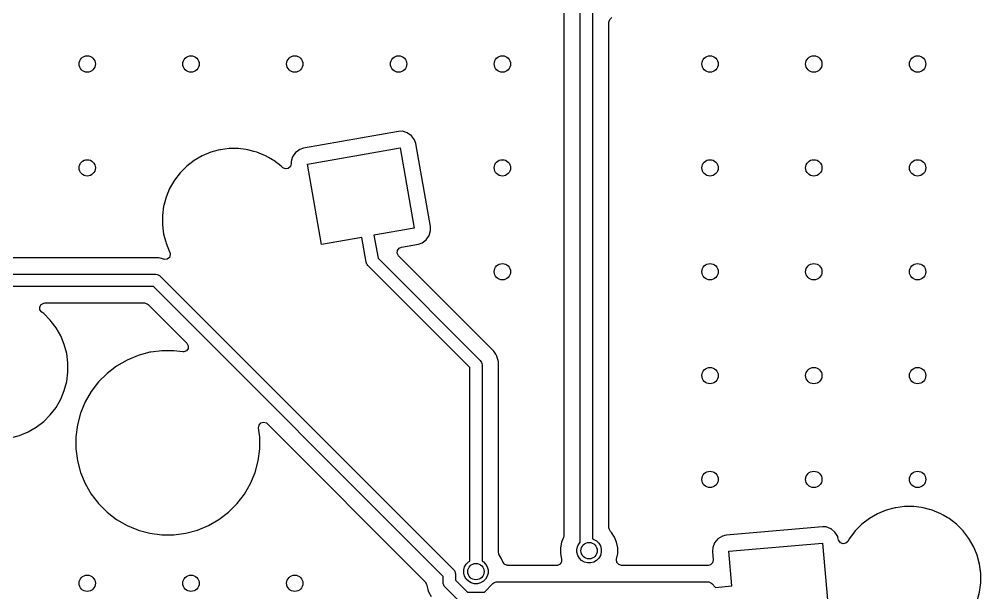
# Model space of a CAD drawing. Extents: x 2.6 to 14.2, y -9.4 to -3.8.
# Drawn here: x 11.118 to 12.044, y -6.04 to -5.487 of the extents above; entities that cross this region are included whole.
import ezdxf

# ---------------------------------------------------------------- set-up
doc = ezdxf.new("R2010")
doc.units = 0
doc.header["$MEASUREMENT"] = 0
doc.layers.add('BLACK', color=7, linetype='CONTINUOUS')

msp = doc.modelspace()

# ---------------------------------------------------------------- linework, layer by layer
at = {"layer": 'BLACK', "linetype": 'CONTINUOUS'}
for p, q in [((11.65823, -5.99109), (11.65823, -5.44196)), ((11.67004, -5.44196), (11.67004, -5.98789)), ((11.64246, -5.47954), (11.64246, -5.98473)), ((11.68581, -5.49028), (11.68659, -5.48765)), ((11.68581, -5.97717), (11.68581, -5.49028)), ((11.68659, -5.48765), (11.68866, -5.48584)), ((11.48309, -5.59538), (11.39147, -5.61153)), ((11.48683, -5.59531), (11.48309, -5.59538)), ((11.48309, -5.59538), (11.48309, -5.59538)), ((11.4916, -5.59677), (11.48683, -5.59531)), ((11.4957, -5.59964), (11.4916, -5.59677)), ((11.4916, -5.59677), (11.4916, -5.59677)), ((11.4987, -5.60363), (11.4957, -5.59964)), ((11.4957, -5.59964), (11.4957, -5.59964)), ((11.49992, -5.60716), (11.4987, -5.60363)), ((11.31114, -5.61317), (11.30926, -5.61367)), ((11.31157, -5.61311), (11.31114, -5.61317)), ((11.32009, -5.61199), (11.31157, -5.61311)), ((11.32913, -5.61199), (11.32009, -5.61199)), ((11.32009, -5.61199), (11.32009, -5.61199)), ((11.33613, -5.61291), (11.32913, -5.61199)), ((11.32913, -5.61199), (11.32913, -5.61199)), ((11.33808, -5.61317), (11.33613, -5.61291)), ((11.3437, -5.61468), (11.33808, -5.61317)), ((11.38794, -5.61275), (11.38538, -5.61468)), ((11.39147, -5.61153), (11.38794, -5.61275)), ((11.39147, -5.61153), (11.39147, -5.61153)), ((11.39543, -5.62685), (11.48461, -5.61112)), ((11.48461, -5.61112), (11.49828, -5.68867)), ((11.51402, -5.68715), (11.49992, -5.60716)), ((11.29406, -5.61897), (11.28624, -5.62348)), ((11.30241, -5.61551), (11.29406, -5.61897)), ((11.29406, -5.61897), (11.29406, -5.61897)), ((11.30926, -5.61367), (11.30241, -5.61551)), ((11.34681, -5.61551), (11.3437, -5.61468)), ((11.35516, -5.61897), (11.34681, -5.61551)), ((11.35793, -5.62057), (11.35516, -5.61897)), ((11.35516, -5.61897), (11.35516, -5.61897)), ((11.36184, -5.62282), (11.35793, -5.62057)), ((11.38108, -5.61985), (11.3801, -5.62307)), ((11.38395, -5.61576), (11.38108, -5.61985)), ((11.38538, -5.61468), (11.38395, -5.61576)), ((11.27907, -5.62898), (11.27268, -5.63537)), ((11.28624, -5.62348), (11.27907, -5.62898)), ((11.36298, -5.62348), (11.36184, -5.62282)), ((11.37015, -5.62898), (11.36298, -5.62348)), ((11.37132, -5.63016), (11.37015, -5.62898)), ((11.37015, -5.62898), (11.37015, -5.62898)), ((11.37164, -5.63045), (11.37132, -5.63016)), ((11.37417, -5.63155), (11.37164, -5.63045)), ((11.37688, -5.63111), (11.37417, -5.63155)), ((11.37893, -5.62928), (11.37688, -5.63111)), ((11.37966, -5.62662), (11.37893, -5.62928)), ((11.3801, -5.62307), (11.37962, -5.62462)), ((11.37962, -5.62462), (11.37962, -5.62462)), ((11.37962, -5.62462), (11.37966, -5.62662)), ((11.4091, -5.70439), (11.39543, -5.62685)), ((11.27268, -5.63537), (11.26718, -5.64254)), ((11.26267, -5.65036), (11.25921, -5.65871)), ((11.26718, -5.64254), (11.26267, -5.65036)), ((11.26267, -5.65036), (11.26267, -5.65036)), ((11.25921, -5.65871), (11.25803, -5.66312)), ((11.25687, -5.66744), (11.25569, -5.67639)), ((11.25701, -5.66692), (11.25687, -5.66744)), ((11.25687, -5.66744), (11.25687, -5.66744)), ((11.25803, -5.66312), (11.25701, -5.66692)), ((11.25569, -5.67639), (11.25569, -5.68543)), ((11.25569, -5.68543), (11.25648, -5.69144)), ((11.51409, -5.69089), (11.51402, -5.68715)), ((11.25648, -5.69144), (11.25687, -5.69438)), ((11.25687, -5.69438), (11.25886, -5.70181)), ((11.49828, -5.68867), (11.4595, -5.6955)), ((11.4595, -5.6955), (11.46339, -5.71757)), ((11.50976, -5.69976), (11.51263, -5.69566)), ((11.51263, -5.69566), (11.51409, -5.69089)), ((11.25886, -5.70181), (11.25921, -5.70311)), ((11.25921, -5.70311), (11.26267, -5.71146)), ((11.44787, -5.69755), (11.4091, -5.70439)), ((11.45209, -5.72145), (11.44787, -5.69755)), ((11.48586, -5.70687), (11.50224, -5.70398)), ((11.50224, -5.70398), (11.50577, -5.70276)), ((11.50577, -5.70276), (11.50976, -5.69976)), ((11.26331, -5.71412), (11.26241, -5.71672)), ((11.26267, -5.71146), (11.26274, -5.7116)), ((11.26274, -5.7116), (11.2627, -5.71162)), ((11.2627, -5.71162), (11.26331, -5.71412)), ((11.48194, -5.71271), (11.48213, -5.70997)), ((11.48325, -5.71513), (11.48194, -5.71271)), ((11.48213, -5.70997), (11.48378, -5.70777)), ((11.57503, -5.8069), (11.48325, -5.71513)), ((11.48378, -5.70777), (11.48586, -5.70687)), ((11.2523, -5.7173), (11.05943, -5.7173)), ((11.25348, -5.71761), (11.2523, -5.7173)), ((11.25717, -5.7186), (11.25348, -5.71761)), ((11.25751, -5.71868), (11.25717, -5.7186)), ((11.26024, -5.71842), (11.25751, -5.71868)), ((11.26241, -5.71672), (11.26024, -5.71842)), ((11.45211, -5.72154), (11.45209, -5.72145)), ((11.45211, -5.72158), (11.45211, -5.72154)), ((11.45215, -5.72167), (11.45211, -5.72158)), ((11.4524, -5.72257), (11.45215, -5.72167)), ((11.45274, -5.72311), (11.4524, -5.72257)), ((11.45299, -5.72371), (11.45274, -5.72311)), ((11.45301, -5.72373), (11.45299, -5.72371)), ((11.45357, -5.72441), (11.45301, -5.72373)), ((11.45364, -5.72451), (11.45357, -5.72441)), ((11.45368, -5.72454), (11.45364, -5.72451)), ((11.45373, -5.7246), (11.45368, -5.72454)), ((11.46339, -5.71757), (11.56186, -5.81603)), ((11.06229, -5.73306), (11.24945, -5.73306)), ((11.24945, -5.73306), (11.2506, -5.73318)), ((11.2506, -5.73318), (11.25148, -5.73354)), ((11.25148, -5.73354), (11.25273, -5.73406)), ((11.55178, -5.82265), (11.45373, -5.7246)), ((11.25273, -5.73406), (11.25362, -5.73479)), ((11.25362, -5.73479), (11.5362, -6.01737)), ((11.247, -5.74487), (11.06473, -5.74487)), ((11.52612, -6.02399), (11.247, -5.74487)), ((11.13894, -5.76203), (11.14137, -5.76074)), ((11.14137, -5.76074), (11.14235, -5.76064)), ((11.14235, -5.76064), (11.23845, -5.76064)), ((11.23845, -5.76064), (11.24109, -5.76142)), ((11.24109, -5.76142), (11.2419, -5.76207)), ((11.1376, -5.76443), (11.13894, -5.76203)), ((11.13776, -5.76718), (11.1376, -5.76443)), ((11.13938, -5.7694), (11.13776, -5.76718)), ((11.14131, -5.77088), (11.13938, -5.7694)), ((11.1477, -5.77726), (11.14131, -5.77088)), ((11.14131, -5.77088), (11.14131, -5.77088)), ((11.2419, -5.76207), (11.2793, -5.79947)), ((11.14865, -5.7785), (11.1477, -5.77726)), ((11.1477, -5.77726), (11.1477, -5.77726)), ((11.1477, -5.77726), (11.1477, -5.77726)), ((11.1532, -5.78443), (11.14865, -5.7785)), ((11.15771, -5.79226), (11.1532, -5.78443)), ((11.1532, -5.78443), (11.1532, -5.78443)), ((11.1532, -5.78443), (11.1532, -5.78443)), ((11.15771, -5.79226), (11.15771, -5.79226)), ((11.1584, -5.79392), (11.15772, -5.79226)), ((11.15772, -5.79226), (11.15771, -5.79226)), ((11.16117, -5.8006), (11.1584, -5.79392)), ((11.16351, -5.80933), (11.16117, -5.8006)), ((11.25505, -5.80663), (11.24448, -5.80802)), ((11.26667, -5.80663), (11.25505, -5.80663)), ((11.25505, -5.80663), (11.25505, -5.80663)), ((11.27521, -5.80776), (11.26667, -5.80663)), ((11.26667, -5.80663), (11.26667, -5.80663)), ((11.26667, -5.80663), (11.26667, -5.80663)), ((11.27619, -5.80779), (11.27521, -5.80776)), ((11.27877, -5.80683), (11.27619, -5.80779)), ((11.28042, -5.80462), (11.27877, -5.80683)), ((11.2793, -5.79947), (11.28061, -5.80188)), ((11.28061, -5.80188), (11.28042, -5.80462)), ((11.57678, -5.80993), (11.57503, -5.8069)), ((11.16469, -5.81829), (11.16351, -5.80933)), ((11.22159, -5.8156), (11.21153, -5.82141)), ((11.23232, -5.81116), (11.22159, -5.8156)), ((11.22159, -5.8156), (11.22159, -5.8156)), ((11.2332, -5.81092), (11.23232, -5.81116)), ((11.23232, -5.81116), (11.23232, -5.81116)), ((11.24354, -5.80815), (11.2332, -5.81092)), ((11.24448, -5.80802), (11.24354, -5.80815)), ((11.56186, -5.81603), (11.5626, -5.81693)), ((11.5626, -5.81693), (11.56299, -5.81787)), ((11.57788, -5.81184), (11.57678, -5.80993)), ((11.57936, -5.81736), (11.57788, -5.81184)), ((11.16469, -5.82732), (11.16469, -5.81829)), ((11.21153, -5.82141), (11.20231, -5.82848)), ((11.55178, -6.00917), (11.55178, -5.82265)), ((11.56299, -5.81787), (11.56348, -5.81906)), ((11.56348, -5.81906), (11.56359, -5.82021)), ((11.56359, -5.82021), (11.56359, -6.00917)), ((11.57936, -6.00059), (11.57936, -5.81736)), ((11.57936, -5.81736), (11.57936, -5.81736)), ((11.16351, -5.83628), (11.16469, -5.82732)), ((11.20231, -5.82848), (11.1941, -5.83669)), ((11.20231, -5.82848), (11.20231, -5.82848)), ((11.16117, -5.845), (11.16351, -5.83628)), ((11.1941, -5.83669), (11.18703, -5.84591)), ((11.1941, -5.83669), (11.1941, -5.83669)), ((11.1532, -5.86117), (11.15771, -5.85335)), ((11.15771, -5.85335), (11.16117, -5.845)), ((11.18703, -5.84591), (11.18122, -5.85596)), ((11.1477, -5.86834), (11.1532, -5.86117)), ((11.18122, -5.85596), (11.17678, -5.86669)), ((11.18122, -5.85596), (11.18122, -5.85596)), ((11.14131, -5.87473), (11.1477, -5.86834)), ((11.1477, -5.86834), (11.1477, -5.86834)), ((11.1477, -5.86834), (11.1477, -5.86834)), ((11.17678, -5.86669), (11.17378, -5.87788)), ((11.17678, -5.86669), (11.17678, -5.86669)), ((11.12632, -5.88475), (11.13414, -5.88023)), ((11.13414, -5.88023), (11.14131, -5.87473)), ((11.14131, -5.87473), (11.14131, -5.87473)), ((11.14131, -5.87473), (11.14131, -5.87473)), ((11.17377, -5.87791), (11.17226, -5.88943)), ((11.17378, -5.87788), (11.17377, -5.87791)), ((11.17377, -5.87791), (11.17377, -5.87791)), ((11.34834, -5.88089), (11.34876, -5.87817)), ((11.3492, -5.88744), (11.34834, -5.88089)), ((11.34876, -5.87817), (11.35059, -5.87611)), ((11.35059, -5.87611), (11.35323, -5.87537)), ((11.35323, -5.87537), (11.35586, -5.87618)), ((11.35586, -5.87618), (11.35663, -5.8768)), ((11.35663, -5.8768), (11.50892, -6.02909)), ((11.10925, -5.89054), (11.11797, -5.8882)), ((11.11797, -5.8882), (11.12632, -5.88475)), ((11.17226, -5.88943), (11.17226, -5.90104)), ((11.34946, -5.88942), (11.3492, -5.88744)), ((11.34946, -5.88943), (11.34946, -5.88942)), ((11.34946, -5.90104), (11.34946, -5.88943)), ((11.17226, -5.90104), (11.17344, -5.91005)), ((11.34794, -5.91256), (11.34946, -5.90104)), ((11.17344, -5.91005), (11.17377, -5.91256)), ((11.17377, -5.91256), (11.17644, -5.92252)), ((11.34494, -5.92378), (11.34794, -5.91256)), ((11.17644, -5.92252), (11.17678, -5.92378)), ((11.17678, -5.92378), (11.17678, -5.92378)), ((11.17678, -5.92378), (11.18122, -5.93451)), ((11.34049, -5.93451), (11.34494, -5.92378)), ((11.18122, -5.93451), (11.18122, -5.93451)), ((11.18122, -5.93451), (11.18703, -5.94457)), ((11.33469, -5.94457), (11.34049, -5.93451)), ((11.18703, -5.94457), (11.1941, -5.95378)), ((11.32762, -5.95378), (11.33469, -5.94457)), ((11.1941, -5.95378), (11.1941, -5.95378)), ((11.1941, -5.95378), (11.20231, -5.96199)), ((11.3194, -5.96199), (11.32762, -5.95378)), ((11.20231, -5.96199), (11.20231, -5.96199)), ((11.20231, -5.96199), (11.21153, -5.96906)), ((11.31019, -5.96906), (11.3194, -5.96199)), ((11.9446, -5.96368), (11.93677, -5.9682)), ((11.95294, -5.96023), (11.9446, -5.96368)), ((11.9446, -5.96368), (11.9446, -5.96368)), ((11.96033, -5.95825), (11.95294, -5.96023)), ((11.96167, -5.95789), (11.96033, -5.95825)), ((11.9621, -5.95783), (11.96167, -5.95789)), ((11.97063, -5.95671), (11.9621, -5.95783)), ((11.97966, -5.95671), (11.97063, -5.95671)), ((11.97063, -5.95671), (11.97063, -5.95671)), ((11.98688, -5.95766), (11.97966, -5.95671)), ((11.97966, -5.95671), (11.97966, -5.95671)), ((11.98862, -5.95789), (11.98688, -5.95766)), ((11.99473, -5.95953), (11.98862, -5.95789)), ((11.99734, -5.96023), (11.99473, -5.95953)), ((12.00569, -5.96368), (11.99734, -5.96023)), ((12.00792, -5.96497), (12.00569, -5.96368)), ((12.00569, -5.96368), (12.00569, -5.96368)), ((12.01176, -5.96719), (12.00792, -5.96497)), ((11.21153, -5.96906), (11.22159, -5.97487)), ((11.30013, -5.97487), (11.31019, -5.96906)), ((11.9296, -5.9737), (11.92322, -5.98009)), ((11.93677, -5.9682), (11.9296, -5.9737)), ((12.01351, -5.9682), (12.01176, -5.96719)), ((12.02068, -5.9737), (12.01351, -5.9682)), ((12.02707, -5.98009), (12.02068, -5.9737)), ((12.02068, -5.9737), (12.02068, -5.9737)), ((11.22159, -5.97487), (11.22159, -5.97487)), ((11.22159, -5.97487), (11.22159, -5.97487)), ((11.22159, -5.97487), (11.22776, -5.97743)), ((11.22776, -5.97743), (11.23201, -5.97919)), ((11.23201, -5.97919), (11.23232, -5.97932)), ((11.23232, -5.97932), (11.24354, -5.98232)), ((11.24354, -5.98232), (11.25505, -5.98384)), ((11.25505, -5.98384), (11.25505, -5.98384)), ((11.25505, -5.98384), (11.26667, -5.98384)), ((11.26667, -5.98384), (11.27818, -5.98232)), ((11.26667, -5.98384), (11.26667, -5.98384)), ((11.27818, -5.98232), (11.2894, -5.97932)), ((11.2894, -5.97932), (11.30013, -5.97487)), ((11.68592, -5.97821), (11.68581, -5.97717)), ((11.68724, -5.98062), (11.68592, -5.97821)), ((11.68817, -5.98155), (11.68724, -5.98062)), ((11.69119, -5.98607), (11.68817, -5.98155)), ((11.68817, -5.98155), (11.68817, -5.98155)), ((11.89143, -5.97602), (11.79875, -5.98413)), ((11.89516, -5.97628), (11.89143, -5.97602)), ((11.89957, -5.97807), (11.89516, -5.97628)), ((11.89516, -5.97628), (11.89516, -5.97628)), ((11.89979, -5.97815), (11.89957, -5.97807)), ((11.90361, -5.98136), (11.89979, -5.97815)), ((11.90501, -5.98359), (11.90361, -5.98136)), ((11.90625, -5.98559), (11.90501, -5.98359)), ((11.92322, -5.98009), (11.91772, -5.98726)), ((12.0277, -5.98091), (12.02707, -5.98009)), ((12.02707, -5.98009), (12.02707, -5.98009)), ((12.02707, -5.98009), (12.02707, -5.98009)), ((12.03257, -5.98726), (12.0277, -5.98091)), ((11.64023, -5.99109), (11.63917, -5.99642)), ((11.64209, -5.9866), (11.64023, -5.99109)), ((11.64023, -5.99109), (11.64023, -5.99109)), ((11.64246, -5.98473), (11.64209, -5.9866)), ((11.65584, -5.99461), (11.65738, -5.99194)), ((11.65738, -5.99194), (11.65823, -5.99109)), ((11.67004, -5.98789), (11.67127, -5.98822)), ((11.67127, -5.98822), (11.67394, -5.98976)), ((11.67394, -5.98976), (11.67612, -5.99194)), ((11.67612, -5.99194), (11.67766, -5.99461)), ((11.69327, -5.99109), (11.69119, -5.98607)), ((11.69119, -5.98607), (11.69119, -5.98607)), ((11.69433, -5.99642), (11.69327, -5.99109)), ((11.69327, -5.99109), (11.69327, -5.99109)), ((11.69327, -5.99109), (11.69327, -5.99109)), ((11.69327, -5.99109), (11.69327, -5.99109)), ((11.78767, -5.99151), (11.7858, -5.99614)), ((11.79088, -5.98768), (11.78767, -5.99151)), ((11.79512, -5.98503), (11.79088, -5.98768)), ((11.79875, -5.98413), (11.79512, -5.98503)), ((11.79512, -5.98503), (11.79512, -5.98503)), ((11.80136, -5.99973), (11.89156, -5.99184)), ((11.89156, -5.99184), (11.89843, -6.07028)), ((11.90626, -5.9856), (11.90625, -5.98559)), ((11.90644, -5.98634), (11.90626, -5.9856)), ((11.90708, -5.98889), (11.90644, -5.98634)), ((11.9072, -5.98931), (11.90708, -5.98889)), ((11.9088, -5.99155), (11.9072, -5.98931)), ((11.91135, -5.99257), (11.9088, -5.99155)), ((11.91405, -5.99205), (11.91135, -5.99257)), ((11.91605, -5.99015), (11.91405, -5.99205)), ((11.91772, -5.98726), (11.91605, -5.99015)), ((12.03709, -5.99508), (12.03257, -5.98726)), ((12.03257, -5.98726), (12.03257, -5.98726)), ((12.03257, -5.98726), (12.03257, -5.98726)), ((11.57936, -6.00068), (11.57936, -6.00059)), ((11.57969, -6.00175), (11.57936, -6.00068)), ((11.57991, -6.00285), (11.57969, -6.00175)), ((11.63917, -5.99642), (11.63917, -5.99642)), ((11.63917, -5.99642), (11.63917, -6.00185)), ((11.63917, -6.00185), (11.63917, -6.00185)), ((11.63917, -6.00185), (11.63917, -6.00185)), ((11.63917, -6.00185), (11.64028, -6.00741)), ((11.65504, -5.99759), (11.65584, -5.99461)), ((11.65504, -6.00068), (11.65504, -5.99759)), ((11.65584, -6.00365), (11.65504, -6.00068)), ((11.67766, -5.99461), (11.67846, -5.99759)), ((11.67846, -6.00068), (11.67766, -6.00365)), ((11.67846, -5.99759), (11.67846, -6.00068)), ((11.69322, -6.00741), (11.69433, -6.00185)), ((11.69433, -6.00185), (11.69433, -5.99642)), ((11.7858, -5.99614), (11.78554, -5.99987)), ((11.78554, -5.99987), (11.78626, -6.00802)), ((11.80427, -6.03307), (11.80136, -5.99973)), ((12.03826, -5.99793), (12.03709, -5.99508)), ((12.03709, -5.99508), (12.03709, -5.99508)), ((12.03709, -5.99508), (12.03709, -5.99508)), ((12.04054, -6.00343), (12.03826, -5.99793)), ((11.54831, -6.01209), (11.55049, -6.00991)), ((11.55049, -6.00991), (11.55178, -6.00917)), ((11.56359, -6.00917), (11.56488, -6.00991)), ((11.56488, -6.00991), (11.56706, -6.01209)), ((11.58003, -6.00309), (11.57991, -6.00285)), ((11.58212, -6.00622), (11.58003, -6.00309)), ((11.58391, -6.01051), (11.58212, -6.00622)), ((11.584, -6.01071), (11.58391, -6.01051)), ((11.58426, -6.01099), (11.584, -6.01071)), ((11.58482, -6.01183), (11.58426, -6.01099)), ((11.64021, -6.00978), (11.63875, -6.01211)), ((11.64028, -6.00741), (11.64019, -6.00743)), ((11.64019, -6.00743), (11.64021, -6.00978)), ((11.65738, -6.00632), (11.65584, -6.00365)), ((11.65956, -6.0085), (11.65738, -6.00632)), ((11.66223, -6.01005), (11.65956, -6.0085)), ((11.66521, -6.01084), (11.66223, -6.01005)), ((11.66829, -6.01084), (11.66521, -6.01084)), ((11.67127, -6.01005), (11.66829, -6.01084)), ((11.67394, -6.0085), (11.67127, -6.01005)), ((11.67612, -6.00632), (11.67394, -6.0085)), ((11.67766, -6.00365), (11.67612, -6.00632)), ((11.69315, -6.00775), (11.69323, -6.00741)), ((11.69355, -6.01048), (11.69315, -6.00775)), ((11.69323, -6.00741), (11.69322, -6.00741)), ((11.69535, -6.01256), (11.69355, -6.01048)), ((11.78571, -6.01072), (11.7838, -6.0127)), ((11.78626, -6.00802), (11.78571, -6.01072)), ((12.04288, -6.01215), (12.04054, -6.00343)), ((11.5362, -6.01737), (11.53694, -6.01827)), ((11.53694, -6.01827), (11.53734, -6.01923)), ((11.53734, -6.01923), (11.53782, -6.0204)), ((11.53782, -6.0204), (11.53793, -6.02155)), ((11.54598, -6.01774), (11.54677, -6.01476)), ((11.54598, -6.02082), (11.54598, -6.01774)), ((11.54677, -6.0238), (11.54598, -6.02082)), ((11.54677, -6.01476), (11.54831, -6.01209)), ((11.56706, -6.01209), (11.5686, -6.01476)), ((11.5686, -6.01476), (11.5694, -6.01774)), ((11.5694, -6.02082), (11.5686, -6.0238)), ((11.5694, -6.01774), (11.5694, -6.02082)), ((11.58527, -6.0121), (11.58482, -6.01183)), ((11.58569, -6.01256), (11.58527, -6.0121)), ((11.58649, -6.01279), (11.58569, -6.01256)), ((11.5872, -6.0132), (11.58649, -6.01279)), ((11.58778, -6.01317), (11.5872, -6.0132)), ((11.58833, -6.01333), (11.58778, -6.01317)), ((11.63552, -6.01333), (11.58833, -6.01333)), ((11.63626, -6.01327), (11.63552, -6.01333)), ((11.63875, -6.01211), (11.63626, -6.01327)), ((11.69799, -6.01333), (11.69535, -6.01256)), ((11.78139, -6.01333), (11.69799, -6.01333)), ((11.7838, -6.0127), (11.78139, -6.01333)), ((12.04406, -6.02111), (12.04288, -6.01215)), ((11.50892, -6.02909), (11.51024, -6.03151)), ((11.52612, -6.0299), (11.52612, -6.02399)), ((11.52624, -6.03105), (11.52612, -6.0299)), ((11.53793, -6.02155), (11.53793, -6.02746)), ((11.53793, -6.02746), (11.54951, -6.03903)), ((11.54831, -6.02647), (11.54677, -6.0238)), ((11.55049, -6.02865), (11.54831, -6.02647)), ((11.55317, -6.03019), (11.55049, -6.02865)), ((11.55614, -6.03099), (11.55317, -6.03019)), ((11.5622, -6.03019), (11.55923, -6.03099)), ((11.56488, -6.02865), (11.5622, -6.03019)), ((11.56706, -6.02647), (11.56488, -6.02865)), ((11.5686, -6.0238), (11.56706, -6.02647)), ((11.57407, -6.03083), (11.57496, -6.03009)), ((11.57496, -6.03009), (11.57621, -6.02958)), ((11.57621, -6.02958), (11.57709, -6.02921)), ((11.57709, -6.02921), (11.57824, -6.0291)), ((11.57824, -6.0291), (11.7808, -6.0291)), ((11.7808, -6.0291), (11.78195, -6.02921)), ((11.78195, -6.02921), (11.78283, -6.02958)), ((11.78283, -6.02958), (11.78408, -6.03009)), ((11.78408, -6.03009), (11.78498, -6.03083)), ((12.04288, -6.0391), (12.04406, -6.03014)), ((12.04406, -6.03014), (12.04406, -6.02111)), ((11.51024, -6.03151), (11.51035, -6.03255)), ((11.51035, -6.03255), (11.51035, -6.03275)), ((11.51035, -6.03275), (11.51132, -6.03637)), ((11.51132, -6.03637), (11.51183, -6.03827)), ((11.51183, -6.03827), (11.51468, -6.04321)), ((11.52641, -6.03148), (11.52624, -6.03105)), ((11.52712, -6.03318), (11.52641, -6.03148)), ((11.52785, -6.03408), (11.52712, -6.03318)), ((11.54289, -6.04911), (11.52785, -6.03408)), ((11.54951, -6.03903), (11.56586, -6.03903)), ((11.55923, -6.03099), (11.55614, -6.03099)), ((11.56586, -6.03903), (11.57407, -6.03083)), ((11.78498, -6.03083), (11.78859, -6.03444)), ((11.78859, -6.03444), (11.80427, -6.03307)), ((12.04054, -6.04783), (12.04288, -6.0391))]:
    msp.add_line(p, q, dxfattribs=at)
at = {"layer": 'BLACK'}
for centre in [(11.18323, -5.53054), (11.28323, -5.53054), (11.38323, -5.53054), (11.48323, -5.53054), (11.58323, -5.53054), (11.78323, -5.53054), (11.88323, -5.53054), (11.98323, -5.53054), (11.18323, -5.63054), (11.58323, -5.63054), (11.78323, -5.63054), (11.88323, -5.63054), (11.98323, -5.63054), (11.58323, -5.73054), (11.78323, -5.73054), (11.88323, -5.73054), (11.98323, -5.73054), (11.78323, -5.83054), (11.88323, -5.83054), (11.98323, -5.83054), (11.78323, -5.93054), (11.88323, -5.93054), (11.98323, -5.93054), (11.66675, -5.99913), (11.55769, -6.01928), (11.18323, -6.03054), (11.28323, -6.03054), (11.38323, -6.03054)]:
    msp.add_circle(centre, 0.00787, dxfattribs=at)

doc.saveas('drawing.dxf')
